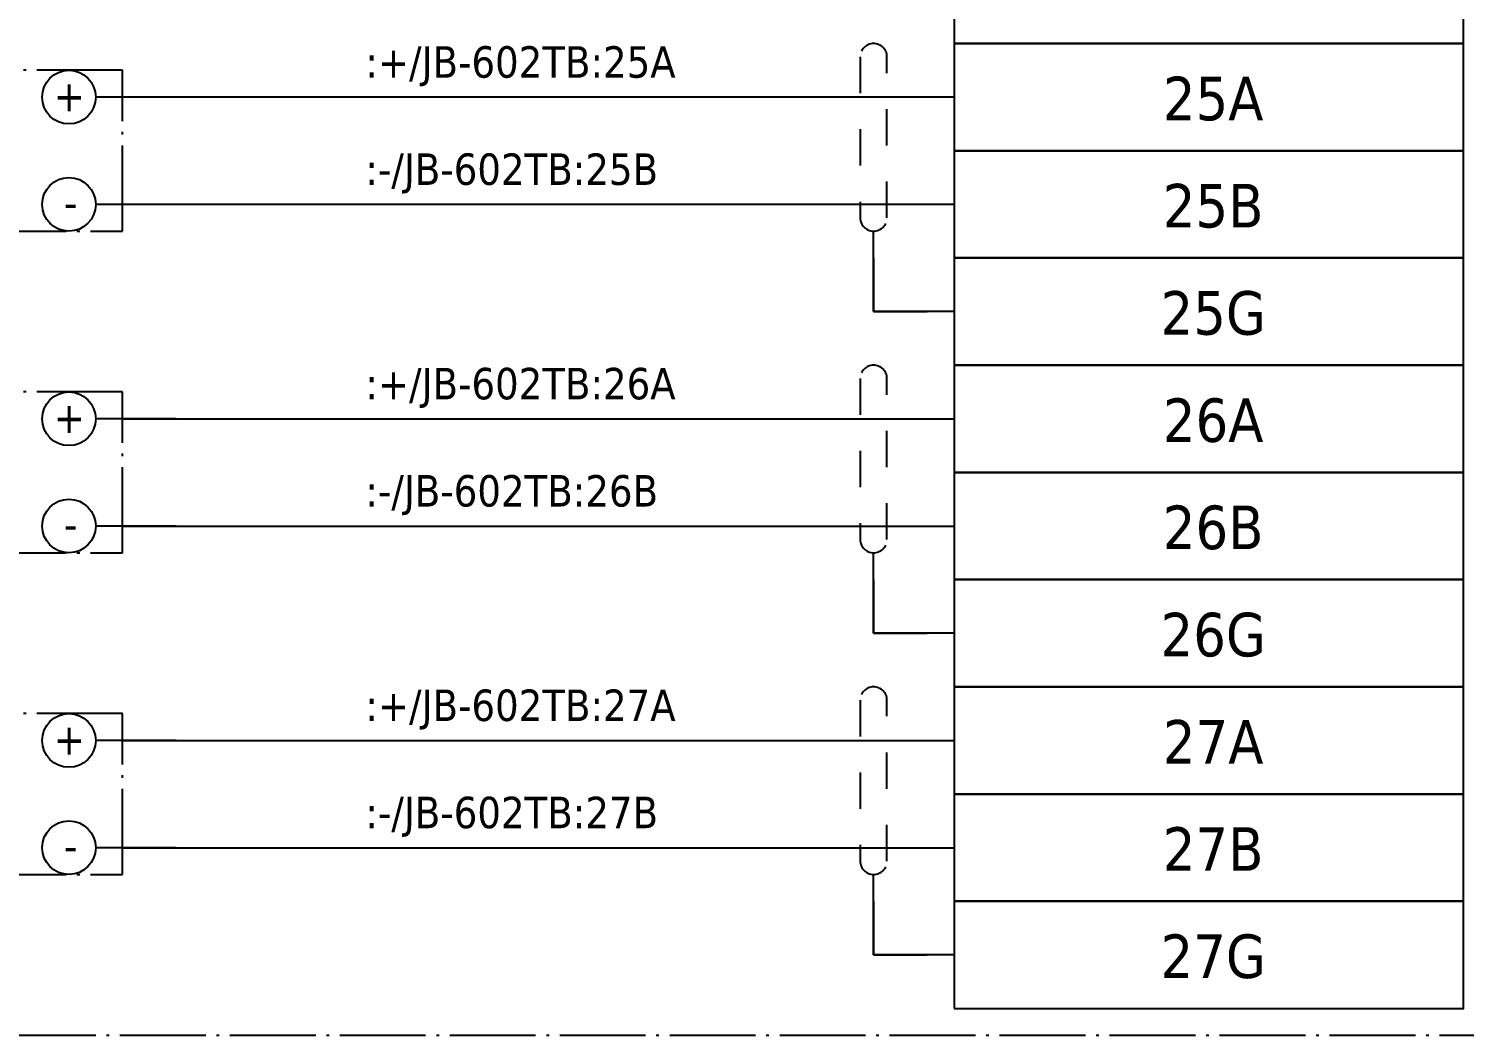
# Model space of a CAD drawing. Header units: millimetres. Extents: x 0 to 1792788, y -13 to 262234.
# Drawn here: x 37.5 to 91, y 114 to 151.6 of the extents above; entities that cross this region are included whole.
import ezdxf
from ezdxf.enums import TextEntityAlignment as Align

# ---------------------------------------------------------------- set-up
doc = ezdxf.new("R2010")
doc.units = ezdxf.units.MM
doc.linetypes.add('EPL_DASH', pattern=[1, 0.5, -0.5])
doc.linetypes.add('EPL_DASHDOT', pattern=[1, 0.8, -0.1, 0, -0.1])
for name, color, linetype, lineweight in [('EPLAN300', 5, 'Continuous', 25), ('EPLAN302', 5, 'Continuous', 25), ('EPLAN307', 134, 'EPL_DASHDOT', 25), ('EPLAN311', 7, 'Continuous', 25), ('EPLAN314', 5, 'EPL_DASH', 25), ('EPLAN400', 5, 'Continuous', 35), ('EPLAN405', 7, 'Continuous', 25), ('EPLAN421', 5, 'Continuous', 35), ('EPLAN433', 251, 'Continuous', 35), ('EPLAN500', 7, 'Continuous', 35), ('EPLAN501', 7, 'Continuous', 35), ('EPLAN502', 7, 'Continuous', 35), ('EPLAN503', 7, 'Continuous', 35), ('EPLAN504', 7, 'Continuous', 35), ('EPLAN546', 1, 'Continuous', 25)]:
    doc.layers.add(name, color=color, linetype=linetype, lineweight=lineweight)
doc.styles.add('Tahoma', font='')
doc.styles.get('Tahoma').set_extended_font_data('Tahoma')

# ---------------------------------------------------------------- blocks, each defined once
blk = doc.blocks.new('EPLSYM_LibrarySPECIAL_en_US_Symbol427_Variant5_Placement1_16')
at = {"layer": 'EPLAN421', "color": 5, "style": 'Tahoma'}
for tag, p in [('17_20029[1]', (-0.9525, 3.335)), ('17_20029[2]', (20.0025, 3.335))]:
    blk.add_attdef(tag, text='', height=1.1739, dxfattribs=at).set_placement(p, align=Align.BOTTOM_RIGHT)
at = {"layer": 'EPLAN433', "color": 251, "style": 'Tahoma'}
blk.add_attdef('17_20406_1', text='', height=1.6254, dxfattribs=at).set_placement((0.9525, 1.5875), align=Align.BOTTOM_RIGHT)
blk.add_attdef('17_20406', text='', height=1.6254, dxfattribs=at).set_placement((0.9525, 1.5875), align=Align.BOTTOM_LEFT)
blk = doc.blocks.new('EPLSYM_LibrarySPECIAL_en_US_Symbol427_Variant5_Placement1_17')
at = {"layer": 'EPLAN421', "color": 5, "style": 'Tahoma'}
for tag, p in [('17_20029[1]', (-0.9525, 3.335)), ('17_20029[2]', (20.0025, 3.335))]:
    blk.add_attdef(tag, text='', height=1.1739, dxfattribs=at).set_placement(p, align=Align.BOTTOM_RIGHT)
at = {"layer": 'EPLAN433', "color": 251, "style": 'Tahoma'}
blk.add_attdef('17_20406_1', text='', height=1.6254, dxfattribs=at).set_placement((0.9525, 1.5875), align=Align.BOTTOM_RIGHT)
blk.add_attdef('17_20406', text='', height=1.6254, dxfattribs=at).set_placement((0.9525, 1.5875), align=Align.BOTTOM_LEFT)
blk = doc.blocks.new('EPLSYM_LibrarySPECIAL_Symbol2_Variant0_Placement1_7')
at = {"layer": 'EPLAN307', "lineweight": 25, "ltscale": 4}
blk.add_lwpolyline([(0, -6), (34, -6), (34, 0), (0, 0)], close=True, dxfattribs=at)
at = {"layer": 'EPLAN400', "color": 5, "style": 'Tahoma'}
blk.add_attdef('88_20010', text='', height=2.2575, dxfattribs=at).set_placement((-1.5, -0.9515), align=Align.TOP_RIGHT)
at = {"layer": 'EPLAN500', "color": 7, "style": 'Tahoma'}
blk.add_attdef('88_20027', text='', height=1.6254, dxfattribs=at).set_placement((-1.5, -4.57508), align=Align.TOP_RIGHT)
at = {"layer": 'EPLAN501', "color": 7, "style": 'Tahoma'}
blk.add_attdef('88_20011', text='', height=1.6254, dxfattribs=at).set_placement((-1.5, -9.97508), align=Align.TOP_RIGHT)
at = {"layer": 'EPLAN502', "color": 7, "style": 'Tahoma'}
blk.add_attdef('88_20025', text='', height=1.6254, dxfattribs=at).set_placement((-1.5, -12.67508), align=Align.TOP_RIGHT)
at = {"layer": 'EPLAN503', "color": 7, "style": 'Tahoma'}
blk.add_attdef('88_20024', text='', height=1.6254, dxfattribs=at).set_placement((-1.5, -15.37508), align=Align.TOP_RIGHT)
at = {"layer": 'EPLAN504', "color": 7, "style": 'Tahoma'}
blk.add_attdef('88_20901[1]', text='', height=1.6254, dxfattribs=at).set_placement((-1.5, -7.27508), align=Align.TOP_RIGHT)
blk = doc.blocks.new('EPLSYM_LibrarySPECIAL_Symbol17_Variant3_Placement1')
at = {"layer": 'EPLAN302', "lineweight": 25, "ltscale": 4}
blk.add_line((4, 0), (1, 0), dxfattribs=at)
blk.add_circle((0, 0), 1, dxfattribs=at)
at = {"layer": 'EPLAN421', "color": 5, "style": 'Tahoma'}
blk.add_attdef('17_20039', text='', height=1.174, dxfattribs=at).set_placement((3, 1), align=Align.BOTTOM_RIGHT)
blk = doc.blocks.new('EPLSYM_LibrarySPECIAL_Symbol2_Variant0_Placement1_8')
at = {"layer": 'EPLAN307', "lineweight": 25, "ltscale": 4}
blk.add_lwpolyline([(0, -6), (34, -6), (34, 0), (0, 0)], close=True, dxfattribs=at)
at = {"layer": 'EPLAN400', "color": 5, "style": 'Tahoma'}
blk.add_attdef('88_20010', text='', height=2.2575, dxfattribs=at).set_placement((-1.5, -0.9515), align=Align.TOP_RIGHT)
at = {"layer": 'EPLAN500', "color": 7, "style": 'Tahoma'}
blk.add_attdef('88_20027', text='', height=1.6254, dxfattribs=at).set_placement((-1.5, -4.57508), align=Align.TOP_RIGHT)
at = {"layer": 'EPLAN501', "color": 7, "style": 'Tahoma'}
blk.add_attdef('88_20011', text='', height=1.6254, dxfattribs=at).set_placement((-1.5, -9.97508), align=Align.TOP_RIGHT)
at = {"layer": 'EPLAN502', "color": 7, "style": 'Tahoma'}
blk.add_attdef('88_20025', text='', height=1.6254, dxfattribs=at).set_placement((-1.5, -12.67508), align=Align.TOP_RIGHT)
at = {"layer": 'EPLAN503', "color": 7, "style": 'Tahoma'}
blk.add_attdef('88_20024', text='', height=1.6254, dxfattribs=at).set_placement((-1.5, -15.37508), align=Align.TOP_RIGHT)
at = {"layer": 'EPLAN504', "color": 7, "style": 'Tahoma'}
blk.add_attdef('88_20901[1]', text='', height=1.6254, dxfattribs=at).set_placement((-1.5, -7.27508), align=Align.TOP_RIGHT)
blk = doc.blocks.new('EPLSYM_LibrarySPECIAL_Symbol2_Variant0_Placement1_9')
at = {"layer": 'EPLAN307', "lineweight": 25, "ltscale": 4}
blk.add_lwpolyline([(0, -6), (34, -6), (34, 0), (0, 0)], close=True, dxfattribs=at)
at = {"layer": 'EPLAN400', "color": 5, "style": 'Tahoma'}
blk.add_attdef('88_20010', text='', height=2.2575, dxfattribs=at).set_placement((-1.5, -0.9515), align=Align.TOP_RIGHT)
at = {"layer": 'EPLAN500', "color": 7, "style": 'Tahoma'}
blk.add_attdef('88_20027', text='', height=1.6254, dxfattribs=at).set_placement((-1.5, -4.57508), align=Align.TOP_RIGHT)
at = {"layer": 'EPLAN501', "color": 7, "style": 'Tahoma'}
blk.add_attdef('88_20011', text='', height=1.6254, dxfattribs=at).set_placement((-1.5, -9.97508), align=Align.TOP_RIGHT)
at = {"layer": 'EPLAN502', "color": 7, "style": 'Tahoma'}
blk.add_attdef('88_20025', text='', height=1.6254, dxfattribs=at).set_placement((-1.5, -12.67508), align=Align.TOP_RIGHT)
at = {"layer": 'EPLAN503', "color": 7, "style": 'Tahoma'}
blk.add_attdef('88_20024', text='', height=1.6254, dxfattribs=at).set_placement((-1.5, -15.37508), align=Align.TOP_RIGHT)
at = {"layer": 'EPLAN504', "color": 7, "style": 'Tahoma'}
blk.add_attdef('88_20901[1]', text='', height=1.6254, dxfattribs=at).set_placement((-1.5, -7.27508), align=Align.TOP_RIGHT)
blk = doc.blocks.new('EPLSYM_LibrarySPECIAL_en_US_Symbol427_Variant5_Placement1_18')
at = {"layer": 'EPLAN421', "color": 5, "style": 'Tahoma'}
for tag, p in [('17_20029[1]', (-0.9525, 3.335)), ('17_20029[2]', (20.0025, 3.335))]:
    blk.add_attdef(tag, text='', height=1.1739, dxfattribs=at).set_placement(p, align=Align.BOTTOM_RIGHT)
at = {"layer": 'EPLAN433', "color": 251, "style": 'Tahoma'}
blk.add_attdef('17_20406_1', text='', height=1.6254, dxfattribs=at).set_placement((0.9525, 1.5875), align=Align.BOTTOM_RIGHT)
blk.add_attdef('17_20406', text='', height=1.6254, dxfattribs=at).set_placement((0.9525, 1.5875), align=Align.BOTTOM_LEFT)
blk = doc.blocks.new('EPLSYM_LibrarySPECIAL_en_US_Symbol427_Variant5_Placement1_19')
at = {"layer": 'EPLAN421', "color": 5, "style": 'Tahoma'}
for tag, p in [('17_20029[1]', (-0.9525, 3.335)), ('17_20029[2]', (20.0025, 3.335))]:
    blk.add_attdef(tag, text='', height=1.1739, dxfattribs=at).set_placement(p, align=Align.BOTTOM_RIGHT)
at = {"layer": 'EPLAN433', "color": 251, "style": 'Tahoma'}
blk.add_attdef('17_20406_1', text='', height=1.6254, dxfattribs=at).set_placement((0.9525, 1.5875), align=Align.BOTTOM_RIGHT)
blk.add_attdef('17_20406', text='', height=1.6254, dxfattribs=at).set_placement((0.9525, 1.5875), align=Align.BOTTOM_LEFT)
blk = doc.blocks.new('EPLSYM_LibrarySPECIAL_en_US_Symbol427_Variant5_Placement1_20')
at = {"layer": 'EPLAN421', "color": 5, "style": 'Tahoma'}
for tag, p in [('17_20029[1]', (-0.9525, 3.335)), ('17_20029[2]', (20.0025, 3.335))]:
    blk.add_attdef(tag, text='', height=1.1739, dxfattribs=at).set_placement(p, align=Align.BOTTOM_RIGHT)
at = {"layer": 'EPLAN433', "color": 251, "style": 'Tahoma'}
blk.add_attdef('17_20406_1', text='', height=1.6254, dxfattribs=at).set_placement((0.9525, 1.5875), align=Align.BOTTOM_RIGHT)
blk.add_attdef('17_20406', text='', height=1.6254, dxfattribs=at).set_placement((0.9525, 1.5875), align=Align.BOTTOM_LEFT)
blk = doc.blocks.new('EPLSYM_LibrarySPECIAL_en_US_Symbol427_Variant5_Placement1_21')
at = {"layer": 'EPLAN421', "color": 5, "style": 'Tahoma'}
for tag, p in [('17_20029[1]', (-0.9525, 3.335)), ('17_20029[2]', (20.0025, 3.335))]:
    blk.add_attdef(tag, text='', height=1.1739, dxfattribs=at).set_placement(p, align=Align.BOTTOM_RIGHT)
at = {"layer": 'EPLAN433', "color": 251, "style": 'Tahoma'}
blk.add_attdef('17_20406_1', text='', height=1.6254, dxfattribs=at).set_placement((0.9525, 1.5875), align=Align.BOTTOM_RIGHT)
blk.add_attdef('17_20406', text='', height=1.6254, dxfattribs=at).set_placement((0.9525, 1.5875), align=Align.BOTTOM_LEFT)
blk = doc.blocks.new('EPLSYM_LibrarySPECIAL_en_US_Symbol427_Variant5_Placement1_78')
at = {"layer": 'EPLAN421', "color": 5, "style": 'Tahoma'}
for tag, p in [('17_20029[1]', (-0.9525, 3.335)), ('17_20029[2]', (20.0025, 3.335))]:
    blk.add_attdef(tag, text='', height=1.1739, dxfattribs=at).set_placement(p, align=Align.BOTTOM_RIGHT)
at = {"layer": 'EPLAN433', "color": 251, "style": 'Tahoma'}
blk.add_attdef('17_20406_1', text='', height=1.6254, dxfattribs=at).set_placement((0.9525, 1.5875), align=Align.BOTTOM_RIGHT)
blk.add_attdef('17_20406', text='', height=1.6254, dxfattribs=at).set_placement((0.9525, 1.5875), align=Align.BOTTOM_LEFT)
blk = doc.blocks.new('EPLSYM_LibrarySPECIAL_en_US_Symbol427_Variant5_Placement1_79')
at = {"layer": 'EPLAN421', "color": 5, "style": 'Tahoma'}
for tag, p in [('17_20029[1]', (-0.9525, 3.335)), ('17_20029[2]', (20.0025, 3.335))]:
    blk.add_attdef(tag, text='', height=1.1739, dxfattribs=at).set_placement(p, align=Align.BOTTOM_RIGHT)
at = {"layer": 'EPLAN433', "color": 251, "style": 'Tahoma'}
blk.add_attdef('17_20406_1', text='', height=1.6254, dxfattribs=at).set_placement((0.9525, 1.5875), align=Align.BOTTOM_RIGHT)
blk.add_attdef('17_20406', text='', height=1.6254, dxfattribs=at).set_placement((0.9525, 1.5875), align=Align.BOTTOM_LEFT)
blk = doc.blocks.new('EPLSYM_LibrarySPECIAL_en_US_Symbol427_Variant5_Placement1_80')
at = {"layer": 'EPLAN421', "color": 5, "style": 'Tahoma'}
for tag, p in [('17_20029[1]', (-0.9525, 3.335)), ('17_20029[2]', (20.0025, 3.335))]:
    blk.add_attdef(tag, text='', height=1.1739, dxfattribs=at).set_placement(p, align=Align.BOTTOM_RIGHT)
at = {"layer": 'EPLAN433', "color": 251, "style": 'Tahoma'}
blk.add_attdef('17_20406_1', text='', height=1.6254, dxfattribs=at).set_placement((0.9525, 1.5875), align=Align.BOTTOM_RIGHT)
blk.add_attdef('17_20406', text='', height=1.6254, dxfattribs=at).set_placement((0.9525, 1.5875), align=Align.BOTTOM_LEFT)
blk = doc.blocks.new('EPLSYM_LibrarySPECIAL_Symbol5_Variant1_Placement1_8')
at = {"layer": 'EPLAN314', "ltscale": 2.7}
for p, q in [((-0.5, 6.5), (-0.5, 0.5)), ((0.5, 0.5), (0.5, 6.5))]:
    blk.add_line(p, q, dxfattribs=at)
for centre, start, end in [((0, 6.5), 0, 180), ((0, 0.5), 180, 0)]:
    blk.add_arc(centre, 0.5, start, end, dxfattribs=at)
blk = doc.blocks.new('EPLSYM_LibrarySPECIAL_Symbol5_Variant1_Placement1_9')
at = {"layer": 'EPLAN314', "ltscale": 2.7}
for p, q in [((-0.5, 6.5), (-0.5, 0.5)), ((0.5, 0.5), (0.5, 6.5))]:
    blk.add_line(p, q, dxfattribs=at)
for centre, start, end in [((0, 6.5), 0, 180), ((0, 0.5), 180, 0)]:
    blk.add_arc(centre, 0.5, start, end, dxfattribs=at)
blk = doc.blocks.new('EPLSYM_LibrarySPECIAL_Symbol5_Variant1_Placement1_10')
at = {"layer": 'EPLAN314', "ltscale": 2.7}
for p, q in [((-0.5, 6.5), (-0.5, 0.5)), ((0.5, 0.5), (0.5, 6.5))]:
    blk.add_line(p, q, dxfattribs=at)
for centre, start, end in [((0, 6.5), 0, 180), ((0, 0.5), 180, 0)]:
    blk.add_arc(centre, 0.5, start, end, dxfattribs=at)
blk = doc.blocks.new('EPLSYM_LibrarySPECIAL_Symbol308_Variant0_Placement0')
at = {"layer": 'EPLAN405', "color": 7, "style": 'Tahoma'}
for tag, p in [('17_31011', (1.5, 6.35)), ('17_31002', (1.5, 0.5))]:
    blk.add_attdef(tag, text='', height=1.174, dxfattribs=at).set_placement(p, align=Align.BOTTOM_LEFT)
for tag, p in [('17_31004', (1.5, 4.4)), ('17_31003', (1.5, 2.45))]:
    blk.add_attdef(tag, p, '', height=1.174, dxfattribs=at)
blk = doc.blocks.new('EPLSYM_LibrarySPECIAL_Symbol2_Variant0_Placement1_11')
at = {"layer": 'EPLAN307', "lineweight": 25, "ltscale": 4}
blk.add_lwpolyline([(0, -137), (106, -137), (106, 0), (0, 0)], close=True, dxfattribs=at)
at = {"layer": 'EPLAN400', "color": 5, "style": 'Tahoma'}
blk.add_attdef('88_20010', text='', height=2.2575, dxfattribs=at).set_placement((-1.5, -0.9515), align=Align.TOP_RIGHT)
at = {"layer": 'EPLAN500', "color": 7, "style": 'Tahoma'}
blk.add_attdef('88_20027', text='', height=1.6254, dxfattribs=at).set_placement((-1.5, -4.57508), align=Align.TOP_RIGHT)
at = {"layer": 'EPLAN501', "color": 7, "style": 'Tahoma'}
blk.add_attdef('88_20011', text='', height=1.6254, dxfattribs=at).set_placement((-1.5, -9.97508), align=Align.TOP_RIGHT)
at = {"layer": 'EPLAN502', "color": 7, "style": 'Tahoma'}
blk.add_attdef('88_20025', text='', height=1.6254, dxfattribs=at).set_placement((-1.5, -12.67508), align=Align.TOP_RIGHT)
at = {"layer": 'EPLAN503', "color": 7, "style": 'Tahoma'}
blk.add_attdef('88_20024', text='', height=1.6254, dxfattribs=at).set_placement((-1.5, -15.37508), align=Align.TOP_RIGHT)
at = {"layer": 'EPLAN504', "color": 7, "style": 'Tahoma'}
blk.add_attdef('88_20901[1]', text='', height=1.6254, dxfattribs=at).set_placement((-1.5, -7.27508), align=Align.TOP_RIGHT)

msp = doc.modelspace()

# ---------------------------------------------------------------- linework, layer by layer
at = {"layer": 'EPLAN300', "lineweight": 25, "ltscale": 4}
for points in [[(72, 151), (91, 151), (91, 155), (72, 155)], [(72, 147), (91, 147), (91, 151), (72, 151)], [(72, 143), (91, 143), (91, 147), (72, 147)], [(72, 139), (91, 139), (91, 143), (72, 143)], [(72, 135), (91, 135), (91, 139), (72, 139)], [(72, 131), (91, 131), (91, 135), (72, 135)], [(72, 127), (91, 127), (91, 131), (72, 131)], [(72, 123), (91, 123), (91, 127), (72, 127)], [(72, 119), (91, 119), (91, 123), (72, 123)], [(72, 115), (91, 115), (91, 119), (72, 119)]]:
    msp.add_lwpolyline(points, close=True, dxfattribs=at)
at = {"layer": 'EPLAN311', "ltscale": 4}
for p, q in [((72, 149), (41, 149)), ((72, 145), (41, 145)), ((41, 137), (72, 137)), ((41, 133), (72, 133)), ((41, 125), (72, 125)), ((41, 121), (72, 121))]:
    msp.add_line(p, q, dxfattribs=at)
at = {"layer": 'EPLAN311', "color": 1, "linetype": 'Continuous', "lineweight": 25, "ltscale": 4}
for p, q in [((69, 143), (69, 141)), ((69, 141), (71, 141)), ((69, 131), (69, 129)), ((69, 129), (71, 129)), ((69, 119), (69, 117)), ((69, 117), (71, 117))]:
    msp.add_line(p, q, dxfattribs=at)
at = {"layer": 'EPLAN546', "ltscale": 4}
for p, q in [((69, 141), (69, 144)), ((72, 141), (69, 141)), ((69, 129), (69, 132)), ((72, 129), (69, 129)), ((69, 117), (69, 120)), ((72, 117), (69, 117))]:
    msp.add_line(p, q, dxfattribs=at)

# ---------------------------------------------------------------- block references
for name, p in [('EPLSYM_LibrarySPECIAL_Symbol2_Variant0_Placement1_11', (4, 251)), ('EPLSYM_LibrarySPECIAL_Symbol5_Variant1_Placement1_8', (69, 144)), ('EPLSYM_LibrarySPECIAL_Symbol2_Variant0_Placement1_7', (7, 150)), ('EPLSYM_LibrarySPECIAL_Symbol5_Variant1_Placement1_9', (69, 132)), ('EPLSYM_LibrarySPECIAL_Symbol2_Variant0_Placement1_8', (7, 138)), ('EPLSYM_LibrarySPECIAL_Symbol5_Variant1_Placement1_10', (69, 120)), ('EPLSYM_LibrarySPECIAL_Symbol2_Variant0_Placement1_9', (7, 126))]:
    msp.add_blockref(name, p)
ref = msp.add_blockref('EPLSYM_LibrarySPECIAL_Symbol308_Variant0_Placement0', (50, 149))
ref.add_attrib('17_31011', ':+/JB-602TB:25A', dxfattribs={"layer": 'EPLAN405', "color": 7, "height": 1.1739, "style": 'Tahoma'}).set_placement((50.055, 149.374), align=Align.BOTTOM_LEFT)
ref = msp.add_blockref('EPLSYM_LibrarySPECIAL_Symbol17_Variant3_Placement1', (39, 149))
ref.add_attrib('17_20039', '+', dxfattribs={"layer": 'EPLAN421', "color": 5, "height": 1.174, "style": 'Tahoma'}).set_placement((39.591, 148.117), align=Align.BOTTOM_RIGHT)
ref = msp.add_blockref('EPLSYM_LibrarySPECIAL_en_US_Symbol427_Variant5_Placement1_16', (72, 149))
ref.add_attrib('17_20011', '25A', dxfattribs={"layer": 'EPLAN501', "color": 7, "height": 1.6254, "style": 'Tahoma'}).set_placement((81.661, 147.65), align=Align.BOTTOM_CENTER)
ref = msp.add_blockref('EPLSYM_LibrarySPECIAL_Symbol308_Variant0_Placement0', (50, 145))
ref.add_attrib('17_31011', ':-/JB-602TB:25B', dxfattribs={"layer": 'EPLAN405', "color": 7, "height": 1.1739, "style": 'Tahoma'}).set_placement((50.055, 145.374), align=Align.BOTTOM_LEFT)
ref = msp.add_blockref('EPLSYM_LibrarySPECIAL_Symbol17_Variant3_Placement1', (39, 145))
ref.add_attrib('17_20039', '-', dxfattribs={"layer": 'EPLAN421', "color": 5, "height": 1.174, "style": 'Tahoma'}).set_placement((39.316, 144.132), align=Align.BOTTOM_RIGHT)
ref = msp.add_blockref('EPLSYM_LibrarySPECIAL_en_US_Symbol427_Variant5_Placement1_17', (72, 145))
ref.add_attrib('17_20011', '25B', dxfattribs={"layer": 'EPLAN501', "color": 7, "height": 1.6254, "style": 'Tahoma'}).set_placement((81.661, 143.65), align=Align.BOTTOM_CENTER)
ref = msp.add_blockref('EPLSYM_LibrarySPECIAL_en_US_Symbol427_Variant5_Placement1_78', (72, 141))
ref.add_attrib('17_20011', '25G', dxfattribs={"layer": 'EPLAN501', "color": 7, "height": 1.6254, "style": 'Tahoma'}).set_placement((81.661, 139.65), align=Align.BOTTOM_CENTER)
ref = msp.add_blockref('EPLSYM_LibrarySPECIAL_Symbol308_Variant0_Placement0', (50, 137))
ref.add_attrib('17_31011', ':+/JB-602TB:26A', dxfattribs={"layer": 'EPLAN405', "color": 7, "height": 1.1739, "style": 'Tahoma'}).set_placement((50.055, 137.374), align=Align.BOTTOM_LEFT)
ref = msp.add_blockref('EPLSYM_LibrarySPECIAL_Symbol17_Variant3_Placement1', (39, 137))
ref.add_attrib('17_20039', '+', dxfattribs={"layer": 'EPLAN421', "color": 5, "height": 1.174, "style": 'Tahoma'}).set_placement((39.591, 136.117), align=Align.BOTTOM_RIGHT)
ref = msp.add_blockref('EPLSYM_LibrarySPECIAL_en_US_Symbol427_Variant5_Placement1_18', (72, 137))
ref.add_attrib('17_20011', '26A', dxfattribs={"layer": 'EPLAN501', "color": 7, "height": 1.6254, "style": 'Tahoma'}).set_placement((81.661, 135.65), align=Align.BOTTOM_CENTER)
ref = msp.add_blockref('EPLSYM_LibrarySPECIAL_Symbol308_Variant0_Placement0', (50, 133))
ref.add_attrib('17_31011', ':-/JB-602TB:26B', dxfattribs={"layer": 'EPLAN405', "color": 7, "height": 1.1739, "style": 'Tahoma'}).set_placement((50.055, 133.374), align=Align.BOTTOM_LEFT)
ref = msp.add_blockref('EPLSYM_LibrarySPECIAL_Symbol17_Variant3_Placement1', (39, 133))
ref.add_attrib('17_20039', '-', dxfattribs={"layer": 'EPLAN421', "color": 5, "height": 1.174, "style": 'Tahoma'}).set_placement((39.316, 132.132), align=Align.BOTTOM_RIGHT)
ref = msp.add_blockref('EPLSYM_LibrarySPECIAL_en_US_Symbol427_Variant5_Placement1_19', (72, 133))
ref.add_attrib('17_20011', '26B', dxfattribs={"layer": 'EPLAN501', "color": 7, "height": 1.6254, "style": 'Tahoma'}).set_placement((81.661, 131.65), align=Align.BOTTOM_CENTER)
ref = msp.add_blockref('EPLSYM_LibrarySPECIAL_en_US_Symbol427_Variant5_Placement1_79', (72, 129))
ref.add_attrib('17_20011', '26G', dxfattribs={"layer": 'EPLAN501', "color": 7, "height": 1.6254, "style": 'Tahoma'}).set_placement((81.661, 127.65), align=Align.BOTTOM_CENTER)
ref = msp.add_blockref('EPLSYM_LibrarySPECIAL_Symbol308_Variant0_Placement0', (50, 125))
ref.add_attrib('17_31011', ':+/JB-602TB:27A', dxfattribs={"layer": 'EPLAN405', "color": 7, "height": 1.1739, "style": 'Tahoma'}).set_placement((50.055, 125.374), align=Align.BOTTOM_LEFT)
ref = msp.add_blockref('EPLSYM_LibrarySPECIAL_Symbol17_Variant3_Placement1', (39, 125))
ref.add_attrib('17_20039', '+', dxfattribs={"layer": 'EPLAN421', "color": 5, "height": 1.174, "style": 'Tahoma'}).set_placement((39.591, 124.117), align=Align.BOTTOM_RIGHT)
ref = msp.add_blockref('EPLSYM_LibrarySPECIAL_en_US_Symbol427_Variant5_Placement1_20', (72, 125))
ref.add_attrib('17_20011', '27A', dxfattribs={"layer": 'EPLAN501', "color": 7, "height": 1.6254, "style": 'Tahoma'}).set_placement((81.661, 123.65), align=Align.BOTTOM_CENTER)
ref = msp.add_blockref('EPLSYM_LibrarySPECIAL_Symbol308_Variant0_Placement0', (50, 121))
ref.add_attrib('17_31011', ':-/JB-602TB:27B', dxfattribs={"layer": 'EPLAN405', "color": 7, "height": 1.1739, "style": 'Tahoma'}).set_placement((50.055, 121.374), align=Align.BOTTOM_LEFT)
ref = msp.add_blockref('EPLSYM_LibrarySPECIAL_Symbol17_Variant3_Placement1', (39, 121))
ref.add_attrib('17_20039', '-', dxfattribs={"layer": 'EPLAN421', "color": 5, "height": 1.174, "style": 'Tahoma'}).set_placement((39.316, 120.132), align=Align.BOTTOM_RIGHT)
ref = msp.add_blockref('EPLSYM_LibrarySPECIAL_en_US_Symbol427_Variant5_Placement1_21', (72, 121))
ref.add_attrib('17_20011', '27B', dxfattribs={"layer": 'EPLAN501', "color": 7, "height": 1.6254, "style": 'Tahoma'}).set_placement((81.661, 119.65), align=Align.BOTTOM_CENTER)
ref = msp.add_blockref('EPLSYM_LibrarySPECIAL_en_US_Symbol427_Variant5_Placement1_80', (72, 117))
ref.add_attrib('17_20011', '27G', dxfattribs={"layer": 'EPLAN501', "color": 7, "height": 1.6254, "style": 'Tahoma'}).set_placement((81.661, 115.65), align=Align.BOTTOM_CENTER)

doc.saveas('drawing.dxf')
